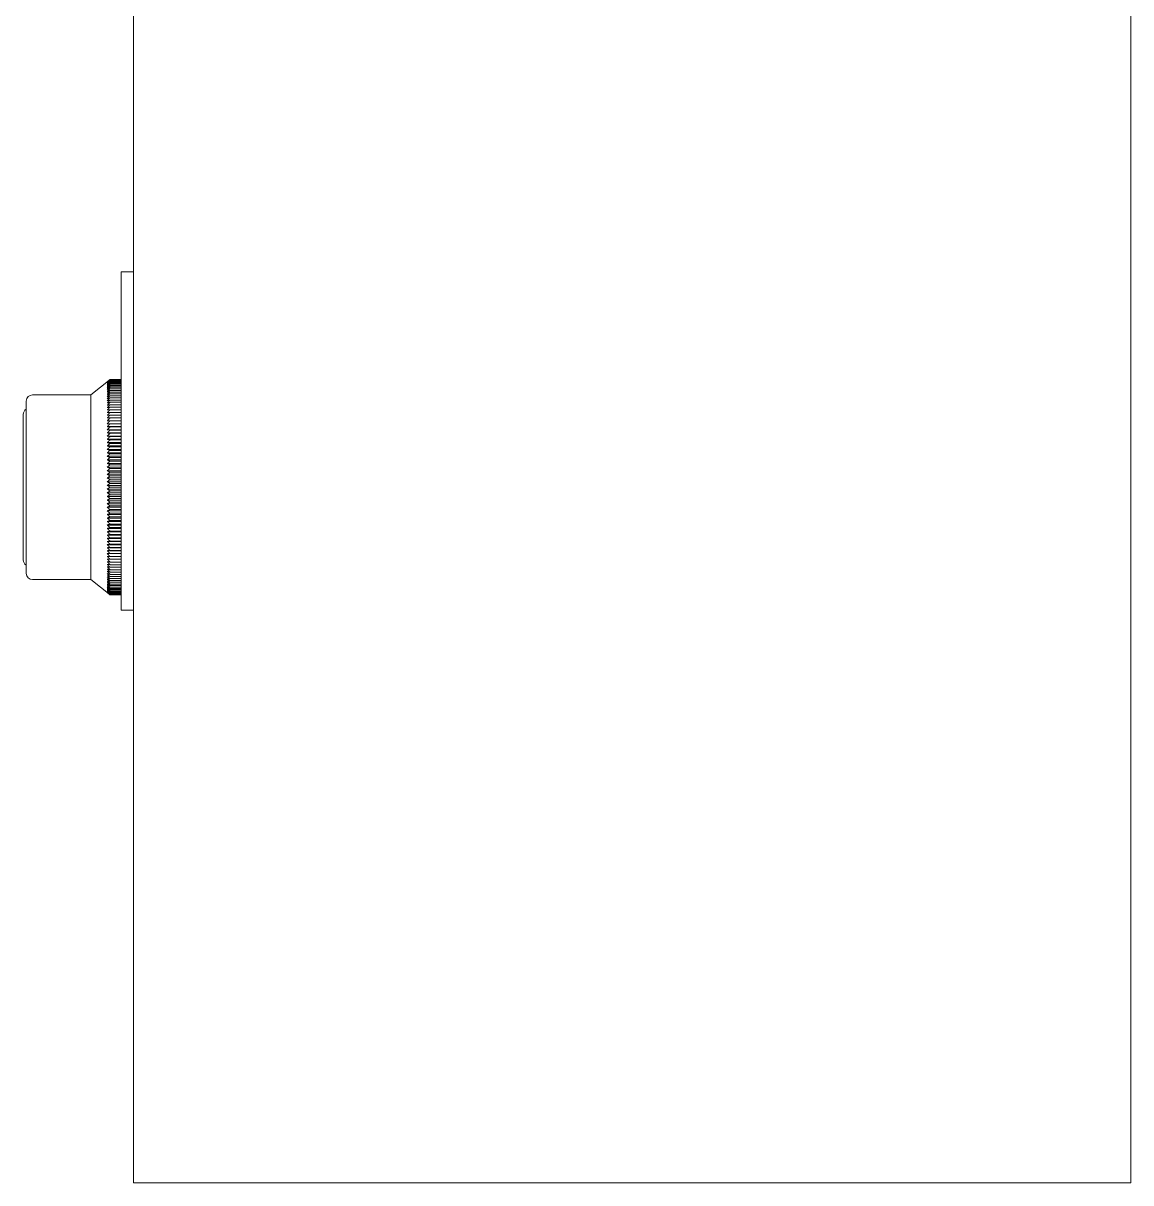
# Model space of a CAD drawing. Header units: inches. Extents: x 0 to 18221, y 0 to 6752.
# Drawn here: x 11966.6 to 12146.5, y 434.4 to 622.7 of the extents above; entities that cross this region are included whole.
import ezdxf

# ---------------------------------------------------------------- set-up
doc = ezdxf.new("R2010")
doc.units = ezdxf.units.IN
doc.header["$MEASUREMENT"] = 0
doc.layers.add('REMOTE_CONTROLBOX$0$가시적인 것(ISO)', color=3, linetype='Continuous', lineweight=5)

msp = doc.modelspace()

# ---------------------------------------------------------------- linework, layer by layer
at = {"layer": 'REMOTE_CONTROLBOX$0$가시적인 것(ISO)'}
for p, q in [((11984.4664, 434.3611), (11984.4664, 1084.3611)), ((12146.4664, 434.3611), (12146.4664, 1084.3611)), ((11982.4664, 582.3611), (11982.4664, 547.3611)), ((11982.4664, 582.3611), (11984.4664, 582.3611)), ((11977.5664, 562.3611), (11980.6664, 564.8611)), ((11982.4664, 564.8611), (11980.6664, 564.8611)), ((11980.6664, 564.8504), (11982.4664, 564.8504)), ((11982.4664, 564.8184), (11980.6664, 564.8184)), ((11982.4664, 564.7652), (11980.6664, 564.7652)), ((11982.4664, 564.6908), (11980.6664, 564.6908)), ((11982.4664, 564.5952), (11980.6664, 564.5952)), ((11982.4664, 564.4787), (11980.6664, 564.4787)), ((11982.4664, 564.3412), (11980.6664, 564.3412)), ((11982.4664, 564.1831), (11980.6664, 564.1831)), ((11982.4664, 564.0046), (11980.6664, 564.0046)), ((11982.4664, 563.8057), (11980.6664, 563.8057)), ((11982.4664, 563.5868), (11980.6664, 563.5868)), ((11982.4664, 563.3481), (11980.6664, 563.3481)), ((11967.0664, 561.3611), (11967.0664, 533.3611)), ((11977.5664, 562.3611), (11968.0664, 562.3611)), ((11977.5664, 562.3611), (11977.5664, 532.3611)), ((11982.4664, 563.09), (11980.6664, 563.09)), ((11982.4664, 562.8127), (11980.6664, 562.8127)), ((11982.4664, 562.5165), (11980.6664, 562.5165)), ((11982.4664, 562.2019), (11980.6664, 562.2019)), ((11982.4664, 561.8692), (11980.6664, 561.8692)), ((11982.4664, 561.5189), (11980.6664, 561.5189)), ((11982.4664, 561.1513), (11980.6664, 561.1513)), ((11982.4664, 560.7668), (11980.6664, 560.7668)), ((11982.4664, 560.3661), (11980.6664, 560.3661)), ((11982.4664, 559.9495), (11980.6664, 559.9495)), ((11982.4664, 559.5176), (11980.6664, 559.5176)), ((11966.5664, 535.5611), (11966.5664, 559.1611)), ((11982.4664, 558.1514), (11980.2274, 558.1514)), ((11982.4664, 557.6798), (11980.2274, 557.6798)), ((11982.4664, 559.0709), (11980.6664, 559.0709)), ((11982.4664, 558.6099), (11980.6664, 558.6099)), ((11982.4664, 558.1351), (11980.6664, 558.1351)), ((11982.4664, 557.6473), (11980.6664, 557.6473)), ((11982.4664, 557.1956), (11980.2274, 557.1956)), ((11982.4664, 556.6994), (11980.2274, 556.6994)), ((11982.4664, 556.1919), (11980.2274, 556.1919)), ((11982.4664, 557.1469), (11980.6664, 557.1469)), ((11982.4664, 556.6347), (11980.6664, 556.6347)), ((11982.4664, 556.1111), (11980.6664, 556.1111)), ((11982.4664, 555.6736), (11980.2274, 555.6736)), ((11982.4664, 555.1452), (11980.2274, 555.1452)), ((11982.4664, 554.6073), (11980.2274, 554.6073)), ((11982.4664, 554.0605), (11980.2274, 554.0605)), ((11982.4664, 555.5768), (11980.6664, 555.5768)), ((11982.4664, 555.0326), (11980.6664, 555.0326)), ((11982.4664, 554.479), (11980.6664, 554.479)), ((11982.4664, 553.9167), (11980.6664, 553.9167)), ((11982.4664, 553.5056), (11980.2274, 553.5056)), ((11982.4664, 552.9433), (11980.2274, 552.9433)), ((11982.4664, 552.3741), (11980.2274, 552.3741)), ((11982.4664, 553.3464), (11980.6664, 553.3464)), ((11982.4664, 552.7689), (11980.6664, 552.7689)), ((11982.4664, 552.1847), (11980.6664, 552.1847)), ((11982.4664, 551.7988), (11980.2274, 551.7988)), ((11982.4664, 551.2181), (11980.2274, 551.2181)), ((11982.4664, 550.6327), (11980.2274, 550.6327)), ((11982.4664, 551.5947), (11980.6664, 551.5947)), ((11982.4664, 550.9995), (11980.6664, 550.9995)), ((11982.4664, 550.3999), (11980.6664, 550.3999)), ((11982.4664, 550.0433), (11980.2274, 550.0433)), ((11982.4664, 549.4506), (11980.2274, 549.4506)), ((11982.4664, 548.8554), (11980.2274, 548.8554)), ((11982.4664, 548.2584), (11980.2274, 548.2584)), ((11982.4664, 549.7966), (11980.6664, 549.7966)), ((11982.4664, 549.1903), (11980.6664, 549.1903)), ((11982.4664, 548.5818), (11980.6664, 548.5818)), ((11982.4664, 547.6603), (11980.2274, 547.6603)), ((11982.4664, 547.0618), (11980.2274, 547.0618)), ((11982.4664, 546.4637), (11980.2274, 546.4637)), ((11982.4664, 547.9718), (11980.6664, 547.9718)), ((11982.4664, 547.3611), (11980.6664, 547.3611)), ((11982.4664, 546.7503), (11980.6664, 546.7503)), ((11982.4664, 527.3611), (11982.4664, 547.3611)), ((11982.4664, 545.8667), (11980.2274, 545.8667)), ((11982.4664, 545.2715), (11980.2274, 545.2715)), ((11982.4664, 544.6788), (11980.2274, 544.6788)), ((11982.4664, 546.1403), (11980.6664, 546.1403)), ((11982.4664, 545.5318), (11980.6664, 545.5318)), ((11982.4664, 544.9255), (11980.6664, 544.9255)), ((11982.4664, 544.0895), (11980.2274, 544.0895)), ((11982.4664, 543.5041), (11980.2274, 543.5041)), ((11982.4664, 542.9234), (11980.2274, 542.9234)), ((11982.4664, 544.3222), (11980.6664, 544.3222)), ((11982.4664, 543.7226), (11980.6664, 543.7226)), ((11982.4664, 543.1274), (11980.6664, 543.1274)), ((11982.4664, 542.5374), (11980.6664, 542.5374)), ((11982.4664, 542.3481), (11980.2274, 542.3481)), ((11982.4664, 541.7789), (11980.2274, 541.7789)), ((11982.4664, 541.2165), (11980.2274, 541.2165)), ((11982.4664, 540.6616), (11980.2274, 540.6616)), ((11982.4664, 541.9533), (11980.6664, 541.9533)), ((11982.4664, 541.3757), (11980.6664, 541.3757)), ((11982.4664, 540.8055), (11980.6664, 540.8055)), ((11982.4664, 540.1149), (11980.2274, 540.1149)), ((11982.4664, 539.577), (11980.2274, 539.577)), ((11982.4664, 539.0485), (11980.2274, 539.0485)), ((11982.4664, 540.2432), (11980.6664, 540.2432)), ((11982.4664, 539.6896), (11980.6664, 539.6896)), ((11982.4664, 539.1453), (11980.6664, 539.1453)), ((11982.4664, 538.5302), (11980.2274, 538.5302)), ((11982.4664, 538.0227), (11980.2274, 538.0227)), ((11982.4664, 537.5265), (11980.2274, 537.5265)), ((11982.4664, 537.0424), (11980.2274, 537.0424)), ((11982.4664, 538.6111), (11980.6664, 538.6111)), ((11982.4664, 538.0875), (11980.6664, 538.0875)), ((11982.4664, 537.5752), (11980.6664, 537.5752)), ((11982.4664, 537.0748), (11980.6664, 537.0748)), ((11982.4664, 536.5707), (11980.2274, 536.5707)), ((11982.4664, 536.587), (11980.6664, 536.587)), ((11982.4664, 536.1123), (11980.6664, 536.1123)), ((11982.4664, 535.6513), (11980.6664, 535.6513)), ((11982.4664, 535.2045), (11980.6664, 535.2045)), ((11982.4664, 534.7726), (11980.6664, 534.7726)), ((11982.4664, 534.356), (11980.6664, 534.356)), ((11982.4664, 533.9553), (11980.6664, 533.9553)), ((11982.4664, 533.5709), (11980.6664, 533.5709)), ((11982.4664, 533.2033), (11980.6664, 533.2033)), ((11977.5664, 532.3611), (11968.0664, 532.3611)), ((11977.5664, 532.3611), (11980.6664, 529.8611)), ((11982.4664, 532.8529), (11980.6664, 532.8529)), ((11982.4664, 532.5202), (11980.6664, 532.5202)), ((11982.4664, 532.2056), (11980.6664, 532.2056)), ((11982.4664, 531.9095), (11980.6664, 531.9095)), ((11982.4664, 531.6322), (11980.6664, 531.6322)), ((11982.4664, 531.374), (11980.6664, 531.374)), ((11982.4664, 531.1354), (11980.6664, 531.1354)), ((11982.4664, 530.9164), (11980.6664, 530.9164)), ((11982.4664, 530.7176), (11980.6664, 530.7176)), ((11982.4664, 530.539), (11980.6664, 530.539)), ((11982.4664, 530.3809), (11980.6664, 530.3809)), ((11982.4664, 530.2435), (11980.6664, 530.2435)), ((11982.4664, 530.1269), (11980.6664, 530.1269)), ((11982.4664, 530.0314), (11980.6664, 530.0314)), ((11982.4664, 529.9569), (11980.6664, 529.9569)), ((11982.4664, 529.9037), (11980.6664, 529.9037)), ((11982.4664, 529.8717), (11980.6664, 529.8717)), ((11982.4664, 529.8611), (11980.6664, 529.8611)), ((11982.4664, 527.3611), (11984.4664, 527.3611)), ((12146.4664, 434.3611), (11984.4664, 434.3611))]:
    msp.add_line(p, q, dxfattribs=at)
for centre, start, end in [((11968.0664, 561.3611), 90, 180), ((11967.5664, 559.1611), 120, 180), ((11967.5664, 535.5611), 180, 240), ((11968.0664, 533.3611), 180, 270)]:
    msp.add_arc(centre, 1, start, end, dxfattribs=at)
for points, weights in [([(11980.2274, 564.5044), (11980.4431, 564.6809), (11980.6664, 564.8611)], [1.00002561969, 1.00010309761, 1]), ([(11980.2274, 564.4836), (11980.4431, 564.6651), (11980.6664, 564.8504)], [1.00002561969, 1.0001030976, 1]), ([(11980.6664, 564.8504), (11980.4431, 564.6757), (11980.2274, 564.5044)], [1, 1.0001030976, 1.00002561969]), ([(11980.2274, 564.4418), (11980.4431, 564.6282), (11980.6664, 564.8184)], [1.00002561969, 1.0001030976, 1]), ([(11980.6664, 564.8184), (11980.4431, 564.6493), (11980.2274, 564.4836)], [1, 1.0001030976, 1.00002561969]), ([(11980.2274, 564.3793), (11980.4431, 564.5703), (11980.6664, 564.7652)], [1.00002561969, 1.0001030976, 1]), ([(11980.6664, 564.7652), (11980.4431, 564.6019), (11980.2274, 564.4418)], [1, 1.0001030976, 1.00002561969]), ([(11980.2274, 564.296), (11980.4431, 564.4913), (11980.6664, 564.6908)], [1.00002561969, 1.0001030976, 1]), ([(11980.6664, 564.6908), (11980.4431, 564.5334), (11980.2274, 564.3793)], [1, 1.0001030976, 1.00002561969]), ([(11980.2274, 564.192), (11980.4431, 564.3916), (11980.6664, 564.5952)], [1.00002561969, 1.0001030976, 1]), ([(11980.6664, 564.5952), (11980.4431, 564.4441), (11980.2274, 564.296)], [1, 1.0001030976, 1.00002561969]), ([(11980.2274, 564.0676), (11980.4431, 564.271), (11980.6664, 564.4787)], [1.00002561969, 1.00010309761, 1]), ([(11980.6664, 564.4787), (11980.4431, 564.3339), (11980.2274, 564.192)], [1, 1.0001030976, 1.00002561969]), ([(11980.2274, 563.9228), (11980.4431, 564.1299), (11980.6664, 564.3412)], [1.00002561969, 1.0001030976, 1]), ([(11980.6664, 564.3412), (11980.4431, 564.203), (11980.2274, 564.0676)], [1, 1.00010309759, 1.00002561969]), ([(11980.2274, 563.7579), (11980.4431, 563.9683), (11980.6664, 564.1831)], [1.00002561969, 1.00010309761, 1]), ([(11980.6664, 564.1831), (11980.4431, 564.0517), (11980.2274, 563.9228)], [1, 1.0001030976, 1.00002561969]), ([(11980.2274, 563.5729), (11980.4431, 563.7865), (11980.6664, 564.0046)], [1.00002561969, 1.0001030976, 1]), ([(11980.6664, 564.0046), (11980.4431, 563.8799), (11980.2274, 563.7579)], [1, 1.00010309761, 1.00002561969]), ([(11980.2274, 563.3682), (11980.4431, 563.5847), (11980.6664, 563.8057)], [1.00002561969, 1.0001030976, 1]), ([(11980.6664, 563.8057), (11980.4431, 563.6881), (11980.2274, 563.5729)], [1, 1.00010309761, 1.00002561969]), ([(11980.2274, 563.144), (11980.4431, 563.3631), (11980.6664, 563.5868)], [1.00002561969, 1.0001030976, 1]), ([(11980.6664, 563.5868), (11980.4431, 563.4764), (11980.2274, 563.3682)], [1, 1.0001030976, 1.00002561969]), ([(11980.2274, 562.9006), (11980.4431, 563.1221), (11980.6664, 563.3481)], [1.00002561969, 1.0001030976, 1]), ([(11980.6664, 563.3481), (11980.4431, 563.245), (11980.2274, 563.144)], [1, 1.00010309761, 1.00002561969]), ([(11980.2274, 562.6383), (11980.4431, 562.8618), (11980.6664, 563.09)], [1.00002561969, 1.00010309761, 1]), ([(11980.6664, 563.09), (11980.4431, 562.9943), (11980.2274, 562.9006)], [1, 1.0001030976, 1.00002561969]), ([(11980.2274, 562.3573), (11980.4431, 562.5826), (11980.6664, 562.8127)], [1.00002561969, 1.0001030976, 1]), ([(11980.6664, 562.8127), (11980.4431, 562.7246), (11980.2274, 562.6383)], [1, 1.0001030976, 1.00002561969]), ([(11980.2274, 562.0581), (11980.4431, 562.2849), (11980.6664, 562.5165)], [1.00002561969, 1.0001030976, 1]), ([(11980.6664, 562.5165), (11980.4431, 562.4361), (11980.2274, 562.3573)], [1, 1.0001030976, 1.00002561969]), ([(11980.2274, 561.7409), (11980.4431, 561.9691), (11980.6664, 562.2019)], [1.00002561969, 1.00010309761, 1]), ([(11980.6664, 562.2019), (11980.4431, 562.1292), (11980.2274, 562.0581)], [1, 1.0001030976, 1.00002561969]), ([(11980.2274, 561.4062), (11980.4431, 561.6354), (11980.6664, 561.8692)], [1.00002561969, 1.0001030976, 1]), ([(11980.6664, 561.8692), (11980.4431, 561.8044), (11980.2274, 561.7409)], [1, 1.0001030976, 1.00002561969]), ([(11980.2274, 561.0545), (11980.4431, 561.2843), (11980.6664, 561.5189)], [1.00002561969, 1.0001030976, 1]), ([(11980.6664, 561.5189), (11980.4431, 561.462), (11980.2274, 561.4062)], [1, 1.0001030976, 1.00002561969]), ([(11980.2274, 560.686), (11980.4431, 560.9163), (11980.6664, 561.1513)], [1.00002561969, 1.00010309761, 1]), ([(11980.6664, 561.1513), (11980.4431, 561.1024), (11980.2274, 561.0545)], [1, 1.0001030976, 1.00002561969]), ([(11980.2274, 560.3013), (11980.4431, 560.5317), (11980.6664, 560.7668)], [1.00002561969, 1.00010309761, 1]), ([(11980.6664, 560.7668), (11980.4431, 560.726), (11980.2274, 560.686)], [1, 1.0001030976, 1.00002561969]), ([(11980.2274, 559.9009), (11980.4431, 560.1311), (11980.6664, 560.3661)], [1.00002561969, 1.00010309761, 1]), ([(11980.6664, 560.3661), (11980.4431, 560.3334), (11980.2274, 560.3013)], [1, 1.0001030976, 1.00002561969]), ([(11980.2274, 559.4851), (11980.4431, 559.7149), (11980.6664, 559.9495)], [1.00002561969, 1.00010309761, 1]), ([(11980.6664, 559.9495), (11980.4431, 559.9249), (11980.2274, 559.9009)], [1, 1.00010309761, 1.00002561969]), ([(11980.2274, 559.0546), (11980.4431, 559.2837), (11980.6664, 559.5176)], [1.00002561969, 1.00010309761, 1]), ([(11980.6664, 559.5176), (11980.4431, 559.5012), (11980.2274, 559.4851)], [1, 1.0001030976, 1.00002561969]), ([(11980.2274, 558.6099), (11980.4431, 558.838), (11980.6664, 559.0709)], [1.00002561969, 1.00010309761, 1]), ([(11980.6664, 559.0709), (11980.4431, 559.0626), (11980.2274, 559.0546)], [1, 1.00010309761, 1.00002561969]), ([(11980.2274, 558.1514), (11980.4431, 558.3783), (11980.6664, 558.6099)], [1.00002561969, 1.00010309761, 1]), ([(11980.6664, 558.6099), (11980.4431, 558.6099), (11980.2274, 558.6099)], [1, 1.0001030976, 1.00002561969]), ([(11980.6664, 558.1351), (11980.4431, 558.1434), (11980.2274, 558.1514)], [1, 1.0001030976, 1.00002561969]), ([(11980.2274, 557.6798), (11980.4431, 557.9051), (11980.6664, 558.1351)], [1.00002561969, 1.0001030976, 1]), ([(11980.6664, 557.6473), (11980.4431, 557.6637), (11980.2274, 557.6798)], [1, 1.0001030976, 1.00002561969]), ([(11980.2274, 557.1956), (11980.4431, 557.4191), (11980.6664, 557.6473)], [1.00002561969, 1.0001030976, 1]), ([(11980.6664, 557.1469), (11980.4431, 557.1715), (11980.2274, 557.1956)], [1, 1.00010309759, 1.00002561969]), ([(11980.2274, 556.6994), (11980.4431, 556.9209), (11980.6664, 557.1469)], [1.00002561969, 1.00010309759, 1]), ([(11980.6664, 556.6347), (11980.4431, 556.6674), (11980.2274, 556.6994)], [1, 1.0001030976, 1.00002561969]), ([(11980.2274, 556.1919), (11980.4431, 556.411), (11980.6664, 556.6347)], [1.00002561969, 1.00010309761, 1]), ([(11980.6664, 556.1111), (11980.4431, 556.1519), (11980.2274, 556.1919)], [1, 1.0001030976, 1.00002561969]), ([(11980.2274, 555.6736), (11980.4431, 555.8901), (11980.6664, 556.1111)], [1.00002561969, 1.00010309761, 1]), ([(11980.6664, 555.5768), (11980.4431, 555.6257), (11980.2274, 555.6736)], [1, 1.00010309761, 1.00002561969]), ([(11980.2274, 555.1452), (11980.4431, 555.3588), (11980.6664, 555.5768)], [1.00002561969, 1.0001030976, 1]), ([(11980.6664, 555.0326), (11980.4431, 555.0894), (11980.2274, 555.1452)], [1, 1.0001030976, 1.00002561969]), ([(11980.2274, 554.6073), (11980.4431, 554.8177), (11980.6664, 555.0326)], [1.00002561969, 1.0001030976, 1]), ([(11980.6664, 554.479), (11980.4431, 554.5438), (11980.2274, 554.6073)], [1, 1.0001030976, 1.00002561969]), ([(11980.2274, 554.0605), (11980.4431, 554.2676), (11980.6664, 554.479)], [1.00002561969, 1.00010309761, 1]), ([(11980.6664, 553.9167), (11980.4431, 553.9893), (11980.2274, 554.0605)], [1, 1.00010309761, 1.00002561969]), ([(11980.2274, 553.5056), (11980.4431, 553.7091), (11980.6664, 553.9167)], [1.00002561969, 1.0001030976, 1]), ([(11980.6664, 553.3464), (11980.4431, 553.4268), (11980.2274, 553.5056)], [1, 1.0001030976, 1.00002561969]), ([(11980.2274, 552.9433), (11980.4431, 553.1428), (11980.6664, 553.3464)], [1.00002561969, 1.0001030976, 1]), ([(11980.6664, 552.7689), (11980.4431, 552.857), (11980.2274, 552.9433)], [1, 1.00010309761, 1.00002561969]), ([(11980.2274, 552.3741), (11980.4431, 552.5695), (11980.6664, 552.7689)], [1.00002561969, 1.0001030976, 1]), ([(11980.6664, 552.1847), (11980.4431, 552.2804), (11980.2274, 552.3741)], [1, 1.0001030976, 1.00002561969]), ([(11980.2274, 551.7988), (11980.4431, 551.9898), (11980.6664, 552.1847)], [1.00002561969, 1.0001030976, 1]), ([(11980.6664, 551.5947), (11980.4431, 551.6978), (11980.2274, 551.7988)], [1, 1.0001030976, 1.00002561969]), ([(11980.2274, 551.2181), (11980.4431, 551.4045), (11980.6664, 551.5947)], [1.00002561969, 1.0001030976, 1]), ([(11980.6664, 550.9995), (11980.4431, 551.1099), (11980.2274, 551.2181)], [1, 1.0001030976, 1.00002561969]), ([(11980.2274, 550.6327), (11980.4431, 550.8142), (11980.6664, 550.9995)], [1.00002561969, 1.00010309761, 1]), ([(11980.6664, 550.3999), (11980.4431, 550.5175), (11980.2274, 550.6327)], [1, 1.0001030976, 1.00002561969]), ([(11980.2274, 550.0433), (11980.4431, 550.2198), (11980.6664, 550.3999)], [1.00002561969, 1.0001030976, 1]), ([(11980.6664, 549.7966), (11980.4431, 549.9212), (11980.2274, 550.0433)], [1, 1.00010309761, 1.00002561969]), ([(11980.2274, 549.4506), (11980.4431, 549.6219), (11980.6664, 549.7966)], [1.00002561969, 1.0001030976, 1]), ([(11980.6664, 549.1903), (11980.4431, 549.3218), (11980.2274, 549.4506)], [1, 1.0001030976, 1.00002561969]), ([(11980.2274, 548.8554), (11980.4431, 549.0212), (11980.6664, 549.1903)], [1.00002561969, 1.00010309761, 1]), ([(11980.6664, 548.5818), (11980.4431, 548.72), (11980.2274, 548.8554)], [1, 1.00010309761, 1.00002561969]), ([(11980.2274, 548.2584), (11980.4431, 548.4185), (11980.6664, 548.5818)], [1.00002561969, 1.00010309761, 1]), ([(11980.6664, 547.9718), (11980.4431, 548.1166), (11980.2274, 548.2584)], [1, 1.0001030976, 1.00002561969]), ([(11980.2274, 547.6603), (11980.4431, 547.8145), (11980.6664, 547.9718)], [1.00002561969, 1.00010309761, 1]), ([(11980.6664, 547.3611), (11980.4431, 547.5122), (11980.2274, 547.6603)], [1, 1.0001030976, 1.00002561969]), ([(11980.2274, 547.0618), (11980.4431, 547.2099), (11980.6664, 547.3611)], [1.00002561969, 1.0001030976, 1]), ([(11980.6664, 546.7503), (11980.4431, 546.9077), (11980.2274, 547.0618)], [1, 1.0001030976, 1.00002561969]), ([(11980.2274, 546.4637), (11980.4431, 546.6056), (11980.6664, 546.7503)], [1.00002561969, 1.0001030976, 1]), ([(11980.6664, 546.1403), (11980.4431, 546.3037), (11980.2274, 546.4637)], [1, 1.00010309761, 1.00002561969]), ([(11980.2274, 545.8667), (11980.4431, 546.0021), (11980.6664, 546.1403)], [1.00002561969, 1.0001030976, 1]), ([(11980.6664, 545.5318), (11980.4431, 545.701), (11980.2274, 545.8667)], [1, 1.0001030976, 1.00002561969]), ([(11980.2274, 545.2715), (11980.4431, 545.4003), (11980.6664, 545.5318)], [1.00002561969, 1.0001030976, 1]), ([(11980.6664, 544.9255), (11980.4431, 545.1003), (11980.2274, 545.2715)], [1, 1.00010309761, 1.00002561969]), ([(11980.2274, 544.6788), (11980.4431, 544.8009), (11980.6664, 544.9255)], [1.00002561969, 1.0001030976, 1]), ([(11980.6664, 544.3222), (11980.4431, 544.5024), (11980.2274, 544.6788)], [1, 1.0001030976, 1.00002561969]), ([(11980.2274, 544.0895), (11980.4431, 544.2047), (11980.6664, 544.3222)], [1.00002561969, 1.0001030976, 1]), ([(11980.6664, 543.7226), (11980.4431, 543.9079), (11980.2274, 544.0895)], [1, 1.0001030976, 1.00002561969]), ([(11980.2274, 543.5041), (11980.4431, 543.6122), (11980.6664, 543.7226)], [1.00002561969, 1.00010309761, 1]), ([(11980.6664, 543.1274), (11980.4431, 543.3177), (11980.2274, 543.5041)], [1, 1.0001030976, 1.00002561969]), ([(11980.2274, 542.9234), (11980.4431, 543.0244), (11980.6664, 543.1274)], [1.00002561969, 1.0001030976, 1]), ([(11980.6664, 542.5374), (11980.4431, 542.7324), (11980.2274, 542.9234)], [1, 1.0001030976, 1.00002561969]), ([(11980.2274, 542.3481), (11980.4431, 542.4418), (11980.6664, 542.5374)], [1.00002561969, 1.0001030976, 1]), ([(11980.6664, 541.9533), (11980.4431, 542.1527), (11980.2274, 542.3481)], [1, 1.0001030976, 1.00002561969]), ([(11980.2274, 541.7789), (11980.4431, 541.8652), (11980.6664, 541.9533)], [1.00002561969, 1.0001030976, 1]), ([(11980.6664, 541.3757), (11980.4431, 541.5794), (11980.2274, 541.7789)], [1, 1.0001030976, 1.00002561969]), ([(11980.2274, 541.2165), (11980.4431, 541.2953), (11980.6664, 541.3757)], [1.00002561969, 1.0001030976, 1]), ([(11980.6664, 540.8055), (11980.4431, 541.0131), (11980.2274, 541.2165)], [1, 1.0001030976, 1.00002561969]), ([(11980.2274, 540.6616), (11980.4431, 540.7328), (11980.6664, 540.8055)], [1.00002561969, 1.0001030976, 1]), ([(11980.6664, 540.2432), (11980.4431, 540.4545), (11980.2274, 540.6616)], [1, 1.0001030976, 1.00002561969]), ([(11980.2274, 540.1149), (11980.4431, 540.1784), (11980.6664, 540.2432)], [1.00002561969, 1.0001030976, 1]), ([(11980.6664, 539.6896), (11980.4431, 539.9044), (11980.2274, 540.1149)], [1, 1.0001030976, 1.00002561969]), ([(11980.2274, 539.577), (11980.4431, 539.6327), (11980.6664, 539.6896)], [1.00002561969, 1.0001030976, 1]), ([(11980.6664, 539.1453), (11980.4431, 539.3633), (11980.2274, 539.577)], [1, 1.0001030976, 1.00002561969]), ([(11980.2274, 539.0485), (11980.4431, 539.0964), (11980.6664, 539.1453)], [1.00002561969, 1.0001030976, 1]), ([(11980.6664, 538.6111), (11980.4431, 538.832), (11980.2274, 539.0485)], [1, 1.00010309761, 1.00002561969]), ([(11980.2274, 538.5302), (11980.4431, 538.5702), (11980.6664, 538.6111)], [1.00002561969, 1.00010309761, 1]), ([(11980.6664, 538.0875), (11980.4431, 538.3111), (11980.2274, 538.5302)], [1, 1.00010309761, 1.00002561969]), ([(11980.2274, 538.0227), (11980.4431, 538.0548), (11980.6664, 538.0875)], [1.00002561969, 1.0001030976, 1]), ([(11980.6664, 537.5752), (11980.4431, 537.8012), (11980.2274, 538.0227)], [1, 1.00010309761, 1.00002561969]), ([(11980.2274, 537.5265), (11980.4431, 537.5506), (11980.6664, 537.5752)], [1.00002561969, 1.0001030976, 1]), ([(11980.6664, 537.0748), (11980.4431, 537.303), (11980.2274, 537.5265)], [1, 1.0001030976, 1.00002561969]), ([(11980.2274, 537.0424), (11980.4431, 537.0584), (11980.6664, 537.0748)], [1.00002561969, 1.0001030976, 1]), ([(11980.6664, 536.587), (11980.4431, 536.817), (11980.2274, 537.0424)], [1, 1.0001030976, 1.00002561969]), ([(11980.2274, 536.5707), (11980.4431, 536.5788), (11980.6664, 536.587)], [1.00002561969, 1.0001030976, 1]), ([(11980.6664, 536.1123), (11980.4431, 536.3439), (11980.2274, 536.5707)], [1, 1.0001030976, 1.00002561969]), ([(11980.6664, 535.6513), (11980.4431, 535.8841), (11980.2274, 536.1123)], [1, 1.00010309759, 1.00002561969]), ([(11980.2274, 536.1123), (11980.4431, 536.1123), (11980.6664, 536.1123)], [1.00002561969, 1.0001030976, 1]), ([(11980.6664, 535.2045), (11980.4431, 535.4384), (11980.2274, 535.6675)], [1, 1.0001030976, 1.00002561969]), ([(11980.2274, 535.6675), (11980.4431, 535.6595), (11980.6664, 535.6513)], [1.00002561969, 1.00010309761, 1]), ([(11980.6664, 534.7726), (11980.4431, 535.0072), (11980.2274, 535.237)], [1, 1.0001030976, 1.00002561969]), ([(11980.2274, 535.237), (11980.4431, 535.2209), (11980.6664, 535.2045)], [1.00002561969, 1.0001030976, 1]), ([(11980.6664, 534.356), (11980.4431, 534.591), (11980.2274, 534.8213)], [1, 1.00010309761, 1.00002561969]), ([(11980.2274, 534.8213), (11980.4431, 534.7972), (11980.6664, 534.7726)], [1.00002561969, 1.00010309761, 1]), ([(11980.6664, 533.9553), (11980.4431, 534.1904), (11980.2274, 534.4208)], [1, 1.0001030976, 1.00002561969]), ([(11980.2274, 534.4208), (11980.4431, 534.3888), (11980.6664, 534.356)], [1.00002561969, 1.0001030976, 1]), ([(11980.6664, 533.5709), (11980.4431, 533.8059), (11980.2274, 534.0361)], [1, 1.00010309761, 1.00002561969]), ([(11980.2274, 534.0361), (11980.4431, 533.9961), (11980.6664, 533.9553)], [1.00002561969, 1.0001030976, 1]), ([(11980.6664, 533.2033), (11980.4431, 533.4378), (11980.2274, 533.6677)], [1, 1.0001030976, 1.00002561969]), ([(11980.2274, 533.6677), (11980.4431, 533.6198), (11980.6664, 533.5709)], [1.00002561969, 1.0001030976, 1]), ([(11980.6664, 532.8529), (11980.4431, 533.0868), (11980.2274, 533.3159)], [1, 1.0001030976, 1.00002561969]), ([(11980.2274, 533.3159), (11980.4431, 533.2602), (11980.6664, 533.2033)], [1.00002561969, 1.0001030976, 1]), ([(11980.6664, 532.5202), (11980.4431, 532.7531), (11980.2274, 532.9812)], [1, 1.00010309761, 1.00002561969]), ([(11980.2274, 532.9812), (11980.4431, 532.9177), (11980.6664, 532.8529)], [1.00002561969, 1.00010309761, 1]), ([(11980.6664, 532.2056), (11980.4431, 532.4372), (11980.2274, 532.6641)], [1, 1.00010309761, 1.00002561969]), ([(11980.2274, 532.6641), (11980.4431, 532.5929), (11980.6664, 532.5202)], [1.00002561969, 1.00010309761, 1]), ([(11980.6664, 531.9095), (11980.4431, 532.1395), (11980.2274, 532.3648)], [1, 1.00010309759, 1.00002561969]), ([(11980.2274, 532.3648), (11980.4431, 532.286), (11980.6664, 532.2056)], [1.00002561969, 1.0001030976, 1]), ([(11980.6664, 531.6322), (11980.4431, 531.8603), (11980.2274, 532.0839)], [1, 1.00010309761, 1.00002561969]), ([(11980.2274, 532.0839), (11980.4431, 531.9976), (11980.6664, 531.9095)], [1.00002561969, 1.0001030976, 1]), ([(11980.6664, 531.374), (11980.4431, 531.6001), (11980.2274, 531.8215)], [1, 1.00010309761, 1.00002561969]), ([(11980.2274, 531.8215), (11980.4431, 531.7278), (11980.6664, 531.6322)], [1.00002561969, 1.0001030976, 1]), ([(11980.6664, 531.1354), (11980.4431, 531.359), (11980.2274, 531.5781)], [1, 1.0001030976, 1.00002561969]), ([(11980.2274, 531.5781), (11980.4431, 531.4771), (11980.6664, 531.374)], [1.00002561969, 1.0001030976, 1]), ([(11980.6664, 530.9164), (11980.4431, 531.1374), (11980.2274, 531.3539)], [1, 1.0001030976, 1.00002561969]), ([(11980.2274, 531.3539), (11980.4431, 531.2457), (11980.6664, 531.1354)], [1.00002561969, 1.00010309761, 1]), ([(11980.6664, 530.7176), (11980.4431, 530.9356), (11980.2274, 531.1492)], [1, 1.0001030976, 1.00002561969]), ([(11980.2274, 531.1492), (11980.4431, 531.034), (11980.6664, 530.9164)], [1.00002561969, 1.0001030976, 1]), ([(11980.6664, 530.539), (11980.4431, 530.7538), (11980.2274, 530.9643)], [1, 1.00010309761, 1.00002561969]), ([(11980.2274, 530.9643), (11980.4431, 530.8422), (11980.6664, 530.7176)], [1.00002561969, 1.0001030976, 1]), ([(11980.6664, 530.3809), (11980.4431, 530.5922), (11980.2274, 530.7993)], [1, 1.0001030976, 1.00002561969]), ([(11980.2274, 530.7993), (11980.4431, 530.6705), (11980.6664, 530.539)], [1.00002561969, 1.00010309761, 1]), ([(11980.6664, 530.2435), (11980.4431, 530.4511), (11980.2274, 530.6545)], [1, 1.00010309761, 1.00002561969]), ([(11980.2274, 530.6545), (11980.4431, 530.5191), (11980.6664, 530.3809)], [1.00002561969, 1.0001030976, 1]), ([(11980.6664, 530.1269), (11980.4431, 530.3306), (11980.2274, 530.5301)], [1, 1.00010309761, 1.00002561969]), ([(11980.2274, 530.5301), (11980.4431, 530.3883), (11980.6664, 530.2435)], [1.00002561969, 1.0001030976, 1]), ([(11980.6664, 530.0314), (11980.4431, 530.2308), (11980.2274, 530.4262)], [1, 1.0001030976, 1.00002561969]), ([(11980.2274, 530.4262), (11980.4431, 530.2781), (11980.6664, 530.1269)], [1.00002561969, 1.0001030976, 1]), ([(11980.6664, 529.9569), (11980.4431, 530.1519), (11980.2274, 530.3429)], [1, 1.0001030976, 1.00002561969]), ([(11980.2274, 530.3429), (11980.4431, 530.1887), (11980.6664, 530.0314)], [1.00002561969, 1.0001030976, 1]), ([(11980.6664, 529.9037), (11980.4431, 530.0939), (11980.2274, 530.2803)], [1, 1.0001030976, 1.00002561969]), ([(11980.2274, 530.2803), (11980.4431, 530.1203), (11980.6664, 529.9569)], [1.00002561969, 1.0001030976, 1]), ([(11980.6664, 529.8717), (11980.4431, 530.057), (11980.2274, 530.2386)], [1, 1.0001030976, 1.00002561969]), ([(11980.2274, 530.2386), (11980.4431, 530.0728), (11980.6664, 529.9037)], [1.00002561969, 1.00010309761, 1]), ([(11980.6664, 529.8611), (11980.4431, 530.0412), (11980.2274, 530.2177)], [1, 1.0001030976, 1.00002561969]), ([(11980.2274, 530.2177), (11980.4431, 530.0465), (11980.6664, 529.8717)], [1.00002561969, 1.00010309761, 1])]:
    msp.add_rational_spline(points, weights, degree=2, dxfattribs=at)

doc.saveas('drawing.dxf')
